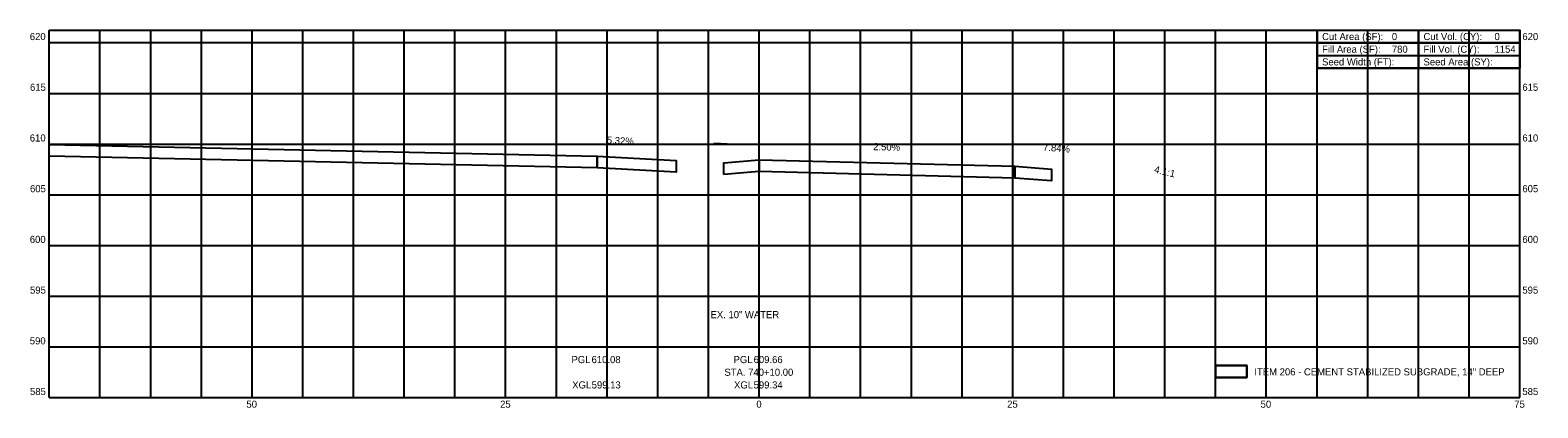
# Model space of a CAD drawing. Extents: x -72 to 77, y 584 to 621.
import ezdxf

# ---------------------------------------------------------------- set-up
doc = ezdxf.new("R2010")
doc.units = 0
for name, color, linetype in [('_CIVIL_CONSTRUCTION', 7, 'Continuous'), ('Default', 7, 'Continuous'), ('GE_X_Alignment_100_Curve_Data', 7, 'Continuous'), ('GE_X_Alignment_100_Distances', 7, 'Continuous'), ('MD_P_Surface_Finished_Grade_Seeded', 7, 'Continuous'), ('RW_P_Esmt_LA', 7, 'Continuous'), ('RW_P_Esmt_TMP', 7, 'Continuous'), ('VL_Unsuitable_Remove_Replace', 7, 'Continuous')]:
    doc.layers.add(name, color=color, linetype=linetype)

msp = doc.modelspace()

# ---------------------------------------------------------------- linework, layer by layer
at = {"layer": '_CIVIL_CONSTRUCTION'}
for p, q in [((-70, 621.23), (75, 621.23)), ((-70, 585), (-70, 621.23)), ((-70, 620), (75, 620)), ((-65, 585), (-65, 621.23)), ((-60, 585), (-60, 621.23)), ((-55, 585), (-55, 621.23)), ((-50, 585), (-50, 621.23)), ((-45, 585), (-45, 621.23)), ((-40, 585), (-40, 621.23)), ((-35, 585), (-35, 621.23)), ((-30, 585), (-30, 621.23)), ((-25, 585), (-25, 621.23)), ((-20, 585), (-20, 621.23)), ((-15, 585), (-15, 621.23)), ((-10, 585), (-10, 621.23)), ((-5, 585), (-5, 621.23)), ((0, 585), (0, 621.23)), ((5, 585), (5, 621.23)), ((10, 585), (10, 621.23)), ((15, 585), (15, 621.23)), ((20, 585), (20, 621.23)), ((25, 585), (25, 621.23)), ((30, 585), (30, 621.23)), ((35, 585), (35, 621.23)), ((40, 585), (40, 621.23)), ((45, 585), (45, 621.23)), ((50, 585), (50, 621.23)), ((55, 585), (55, 621.23)), ((60, 585), (60, 621.23)), ((65, 585), (65, 621.23)), ((70, 585), (70, 621.23)), ((75, 585), (75, 621.23)), ((-70, 615), (75, 615)), ((-70, 610), (75, 610)), ((-70, 605), (75, 605)), ((-70, 600), (75, 600)), ((-70, 595), (75, 595)), ((-70, 590), (75, 590)), ((-70, 585), (75, 585))]:
    msp.add_line(p, q, dxfattribs=at)
at = {"layer": 'Default'}
msp.add_circle((75, 621.23), 0.000417, dxfattribs=at)
msp.add_circle((75, 621.23), 0.000417, dxfattribs=at)
msp.add_circle((75, 621.23), 0.000417, dxfattribs=at)
msp.add_circle((75, 621.23), 0.000417, dxfattribs=at)
msp.add_circle((75, 621.23), 0.000417, dxfattribs=at)
msp.add_circle((75, 621.23), 0.000417, dxfattribs=at)
msp.add_circle((75, 621.23), 0.000417, dxfattribs=at)
msp.add_circle((75, 621.23), 0.000417, dxfattribs=at)
msp.add_circle((75, 621.23), 0.000417, dxfattribs=at)
msp.add_circle((75, 621.23), 0.000417, dxfattribs=at)
msp.add_circle((75, 621.23), 0.000417, dxfattribs=at)
msp.add_circle((75, 621.23), 0.000417, dxfattribs=at)
at = {"layer": 'GE_X_Alignment_100_Curve_Data'}
msp.add_lwpolyline([(55, 621.23), (75, 621.23), (75, 617.48), (55, 617.48)], close=True, dxfattribs=at)
at = {"layer": 'GE_X_Alignment_100_Distances'}
for points in [[(-70, 608.81), (-70, 609.97), (-15.99, 608.81), (-15.99, 607.64)], [(-15.99, 607.64), (-15.99, 608.81), (-8.19, 608.39), (-8.19, 607.22)], [(-3.5, 606.99), (-3.5, 608.16), (0, 608.45), (0, 607.28)], [(0, 607.28), (0, 608.45), (25.19, 607.82), (25.19, 606.65)], [(25.19, 606.65), (25.19, 607.82), (28.81, 607.53), (28.81, 606.36)], [(45, 588.15), (45, 586.98), (48.07, 586.98), (48.07, 588.15)]]:
    msp.add_lwpolyline(points, close=True, dxfattribs=at)
at = {"layer": 'MD_P_Surface_Finished_Grade_Seeded'}
msp.add_lwpolyline([(48.07, 586.98), (45, 586.98), (45, 588.15), (48.07, 588.15)], close=True, dxfattribs=at)
at = {"layer": 'RW_P_Esmt_LA'}
msp.add_line((-4.46, 610.1), (-2.5, 610), dxfattribs=at)
at = {"layer": 'VL_Unsuitable_Remove_Replace'}
for p, q in [((55, 621.23), (75, 621.23)), ((55, 621.23), (55, 618.73)), ((55, 619.98), (75, 619.98)), ((65, 621.23), (65, 617.48)), ((75, 621.23), (75, 618.73)), ((55, 618.73), (75, 618.73)), ((63.3, 618.1), (63.3, 618.1)), ((72.95, 618.1), (72.95, 618.1))]:
    msp.add_line(p, q, dxfattribs=at)
msp.add_lwpolyline([(55, 618.73), (55, 617.48), (75, 617.48), (75, 618.73)], dxfattribs=at)

# ---------------------------------------------------------------- texts
at = {"layer": 'MD_P_Surface_Finished_Grade_Seeded'}
for s, p in [('620', (-71.92, 620.25)), ('Cut Area (SF):', (55.5, 620.25)), ('0', (62.38, 620.25)), ('Cut Vol. (CY):', (65.5, 620.25)), ('0', (72.5, 620.25)), ('620', (75.25, 620.25)), ('Seed Width (FT):', (55.5, 617.75)), ('Fill Area (SF):', (55.5, 619)), ('780', (62.38, 619)), ('Seed Area (SY):', (65.5, 617.75)), ('Fill Vol. (CY):', (65.5, 619)), ('1154', (72.5, 619)), ('615', (-71.9, 615.25)), ('615', (75.25, 615.25)), ('610', (-71.92, 610.25)), ('610', (75.25, 610.25)), ('605', (-71.9, 605.25)), ('605', (75.25, 605.25)), ('600', (-71.92, 600.25)), ('600', (75.25, 600.25)), ('595', (-71.9, 595.25)), ('595', (75.25, 595.25)), ('590', (-71.92, 590.25)), ('590', (75.25, 590.25)), ('PGL ', (-18.51, 588.4)), ('610.08', (-16.53, 588.4)), ('PGL ', (-2.53, 588.4)), ('609.66', (-0.55, 588.4)), ('STA. 740+10.00', (-3.43, 587.15)), ('ITEM 206 - CEMENT STABILIZED SUBGRADE, 14" DEEP', (48.82, 587.19)), ('585', (-71.9, 585.25)), ('XGL ', (-18.44, 585.9)), ('599.13', (-16.52, 585.9)), ('XGL ', (-2.48, 585.9)), ('599.34', (-0.55, 585.9)), ('585', (75.25, 585.25)), ('50', (-50.56, 584)), ('25', (-25.55, 584)), ('0', (-0.28, 584)), ('25', (24.45, 584)), ('50', (49.44, 584)), ('75', (74.45, 584))]:
    msp.add_text(s, height=0.7, dxfattribs=at).set_placement(p)
for s, rotation, p in [('5.32%', 356.9536, (-15.04, 610.05)), ('2.50%', 358.5692, (11.23, 609.4)), ('7.84%', 355.5164, (27.97, 609.36)), ('4.1:1', 346.4511, (38.9, 607.19))]:
    msp.add_text(s, height=0.7, rotation=rotation, dxfattribs=at).set_placement(p)
at = {"layer": 'RW_P_Esmt_TMP'}
for s, p in [('EX. 10"', (-4.8, 592.83)), ('WATER', (-1.41, 592.83))]:
    msp.add_text(s, height=0.7, dxfattribs=at).set_placement(p)

doc.saveas('drawing.dxf')
